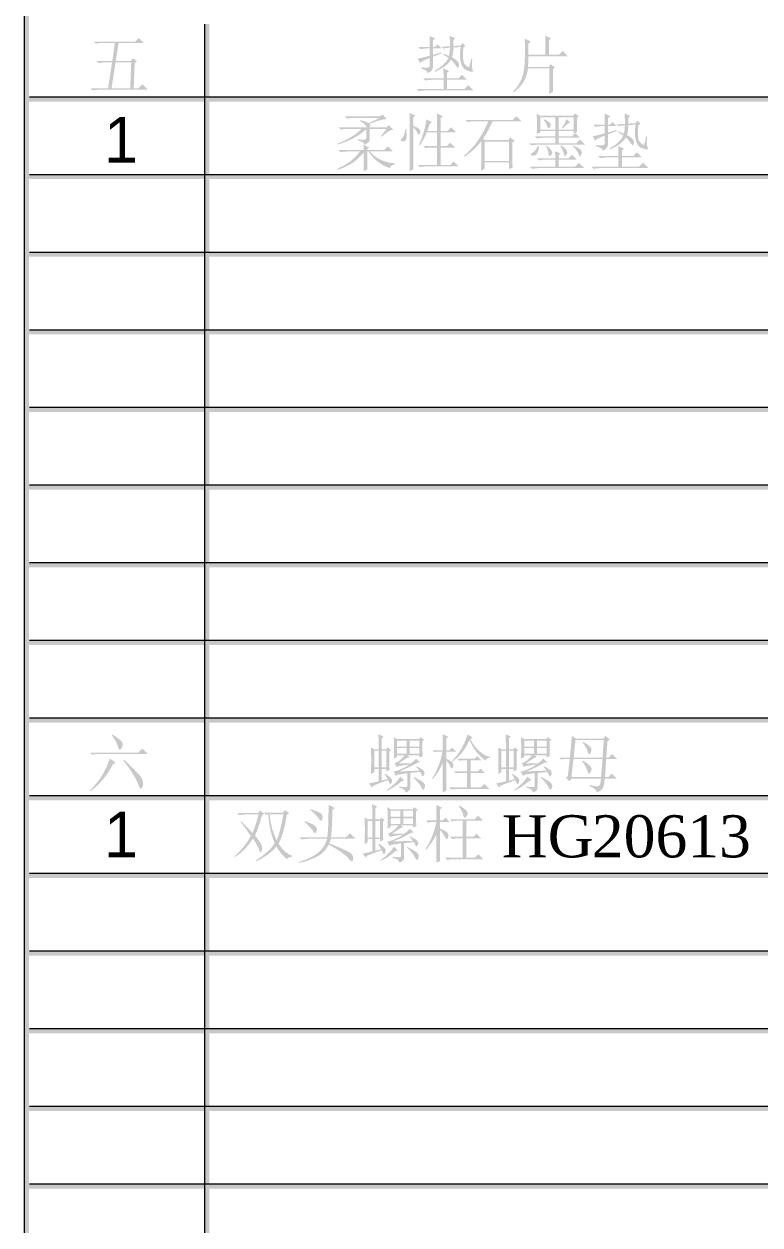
# Model space of a CAD drawing. Header units: millimetres. Extents: x 0 to 169, y 13 to 258.
# Drawn here: x 0 to 49, y 134.3 to 214.1 of the extents above; entities that cross this region are included whole.
import ezdxf

# ---------------------------------------------------------------- set-up
doc = ezdxf.new("R2010")
doc.units = ezdxf.units.MM

msp = doc.modelspace()

# ---------------------------------------------------------------- hatches: boundary and pattern name
h = msp.add_hatch(color=0)
h.dxf.hatch_style = 2
h.paths.add_polyline_path([(0, 12.706615), (0.338667, 12.706615), (0.338667, 258.105892), (0, 258.105892)])
h = msp.add_hatch(color=0)
h.dxf.hatch_style = 2
h.paths.add_polyline_path([(0, 12.706615), (0.338667, 12.706615), (0.338667, 214.491976), (0, 214.491976)])
h = msp.add_hatch(color=0)
h.dxf.hatch_style = 2
h.paths.add_polyline_path([(11.9888, 12.706615), (12.327467, 12.706615), (12.327467, 214.153309), (11.9888, 214.153309)])
h = msp.add_hatch(color=0)
h.paths.add_polyline_path([(26.444222, 211.259429), (26.613721, 211.247026), (26.758415, 211.242892), (26.929292, 211.259429), (26.962278, 211.278032), (26.98648, 211.317306), (27.00138, 211.377251), (27.006462, 211.457866), (27.006462, 211.887814), (26.773918, 211.79273), (26.588916, 211.705913), (26.451457, 211.627365), (26.36154, 211.557085), (26.196175, 211.838205), (26.333635, 211.86301), (26.514502, 211.904351), (26.738778, 211.962228), (27.006462, 212.036642), (27.006462, 212.5162), (26.774951, 212.5162), (26.568246, 212.503797), (26.378076, 212.46659), (26.229248, 212.615418), (27.006462, 212.615418), (27.006462, 213.012293), (27.002328, 213.156987), (26.989925, 213.359559), (27.370264, 213.177658), (27.221436, 213.061903), (27.221436, 212.615418), (27.337191, 212.615418), (27.519092, 212.797319), (27.800212, 212.5162), (27.221436, 212.5162), (27.221436, 212.086252), (27.783675, 212.251616), (27.800212, 212.18547), (27.221436, 211.970497), (27.221436, 211.358648), (27.204899, 211.198451), (27.138753, 211.065125), (27.022998, 210.958672), (26.857634, 210.87909), (26.837997, 210.959706), (26.762549, 211.036187), (26.631291, 211.108534), (26.444222, 211.176747)])
h.paths.add_polyline_path([(28.345915, 212.665028), (28.341781, 213.045366), (28.329378, 213.359559), (28.693181, 213.194194), (28.577425, 213.061903), (28.577425, 212.681564), (29.056983, 212.714637), (29.172738, 212.880002), (29.387712, 212.681564), (29.25542, 212.598882), (29.218213, 212.363237), (29.205811, 212.119325), (29.214079, 211.92571), (29.238884, 211.678352), (29.275057, 211.550109), (29.350505, 211.437885), (29.465226, 211.341164), (29.619222, 211.259429), (29.76805, 211.838205), (29.834196, 211.821668), (29.809391, 211.598426), (29.801123, 211.424793), (29.81766, 211.226356), (29.883806, 211.011382), (29.879671, 210.974175), (29.834196, 210.961773), (29.775371, 210.96694), (29.698459, 210.982443), (29.603978, 211.008281), (29.492443, 211.044455), (29.379788, 211.098198), (29.281603, 211.176747), (29.197887, 211.280099), (29.128641, 211.408257), (29.037001, 211.705913), (29.007373, 212.036642), (29.019776, 212.30536), (29.056983, 212.615418), (28.577425, 212.582345), (28.556755, 212.251616), (28.494743, 211.920887), (28.636423, 211.833123), (28.747613, 211.752077), (28.828831, 211.678266), (28.880594, 211.612207), (28.937782, 211.504031), (28.957764, 211.424793), (28.924691, 211.309038), (28.895752, 211.259429), (28.875082, 211.242892), (28.81307, 211.280099), (28.726253, 211.39172), (28.581559, 211.590158), (28.412061, 211.755523), (28.239461, 211.53228), (28.002783, 211.325575), (27.702027, 211.135405), (27.337191, 210.961773), (27.320655, 211.027918), (27.63278, 211.218088), (27.891162, 211.424793), (28.095801, 211.648036), (28.246696, 211.887814), (28.060661, 212.007704), (27.899431, 212.102788), (27.915967, 212.168934), (28.279769, 212.020106), (28.329378, 212.297092), (28.345915, 212.565809), (28.048259, 212.549273), (27.932503, 212.499663), (27.783675, 212.631955)])
h.paths.add_polyline_path([(27.915967, 210.531825), (27.915967, 210.829481), (27.914933, 210.883224), (27.911833, 210.961773), (27.906665, 211.065125), (27.899431, 211.193283), (28.296306, 211.011382), (28.147477, 210.895627), (28.147477, 210.531825), (28.908155, 210.531825), (29.139665, 210.763335), (29.470394, 210.432606), (28.147477, 210.432606), (28.147477, 209.820757), (29.30503, 209.820757), (29.569613, 210.08534), (29.933415, 209.721538), (26.659196, 209.721538), (26.45249, 209.709136), (26.262321, 209.671929), (26.113493, 209.820757), (27.915967, 209.820757), (27.915967, 210.432606), (27.105681, 210.432606), (26.898975, 210.420204), (26.708806, 210.382997), (26.559977, 210.531825)])
h = msp.add_hatch(color=0)
h.dxf.hatch_style = 2
h.paths.add_polyline_path([(33.571436, 212.003569), (33.563168, 211.627365), (33.538363, 211.292502), (34.927425, 211.292502), (35.043181, 211.474403), (35.3243, 211.259429), (35.192009, 211.143674), (35.192267, 210.87754), (35.193042, 210.63311), (35.194334, 210.410385), (35.196143, 210.209364), (35.198468, 210.030046), (35.20131, 209.872433), (35.204669, 209.736524), (35.208545, 209.622319), (34.943962, 209.506564), (34.947838, 209.64144), (34.951197, 209.798019), (34.954039, 209.976303), (34.956364, 210.176291), (34.958173, 210.397983), (34.959465, 210.641379), (34.96024, 210.906479), (34.960498, 211.193283), (33.538363, 211.193283), (33.497797, 210.947562), (33.433976, 210.714759), (33.346902, 210.494876), (33.236572, 210.287912), (33.102989, 210.093867), (32.946151, 209.912741), (32.766059, 209.744534), (32.562712, 209.589247), (32.529639, 209.638856), (32.735397, 209.865199), (32.906532, 210.097743), (33.043561, 210.336488), (33.147, 210.581434), (33.223481, 210.849204), (33.279292, 211.156765), (33.314432, 211.504633), (33.328901, 211.893326), (33.331916, 212.27978), (33.332346, 212.620242), (33.329676, 212.914194), (33.323389, 213.161122), (33.720264, 212.97922), (33.571436, 212.846929), (33.571436, 212.102788), (34.695915, 212.102788), (34.694881, 212.49863), (34.691781, 212.842795), (34.686613, 213.135283), (34.679378, 213.376095), (35.059717, 213.194194), (34.927425, 213.061903), (34.927425, 212.102788), (35.621957, 212.102788), (35.870003, 212.350835), (36.16766, 212.003569)])
h = msp.add_hatch(color=0)
h.paths.add_polyline_path([(7.366, 211.540549), (7.299854, 209.870366), (7.614047, 209.870366), (7.87863, 210.13495), (8.242432, 209.771148), (4.968214, 209.771148), (4.761508, 209.758745), (4.571339, 209.721538), (4.42251, 209.870366), (5.596599, 209.870366), (5.861182, 211.590158), (5.365089, 211.590158), (5.158383, 211.577756), (4.968214, 211.540549), (4.819385, 211.689377), (5.877719, 211.689377), (6.043083, 212.880002), (5.183187, 212.880002), (4.976482, 212.867599), (4.786313, 212.830392), (4.637484, 212.97922), (7.415609, 212.97922), (7.64712, 213.210731), (7.977849, 212.880002), (6.29113, 212.880002), (6.109229, 211.689377), (7.101417, 211.689377), (7.250245, 211.871278), (7.514828, 211.656304)])
h.paths.add_polyline_path([(7.068344, 209.870366), (7.13449, 211.590158), (6.092693, 211.590158), (5.828109, 209.870366)])
h = msp.add_hatch(color=0)
h.dxf.hatch_style = 2
h.paths.add_polyline_path([(0.338667, 208.988642), (168.994667, 208.988642), (168.994667, 209.327305), (0.338667, 209.327305)])
h = msp.add_hatch(color=0)
h.paths.add_polyline_path([(22.938493, 207.54997), (23.038745, 207.60268), (23.190674, 207.678128), (23.394279, 207.776313), (23.649561, 207.897236), (21.896696, 207.897236), (21.68999, 207.884834), (21.499821, 207.847627), (21.350993, 207.996455), (23.666097, 207.996455), (23.864535, 208.128747), (24.145655, 207.814554), (24.073308, 207.816879), (23.98029, 207.807319), (23.866602, 207.785873), (23.732243, 207.752542), (23.577214, 207.707325), (23.401514, 207.650223), (23.205143, 207.581235), (22.988102, 207.500361), (23.037712, 207.463154), (23.054248, 207.417679), (23.037712, 207.355667), (22.988102, 207.268851), (24.129118, 207.268851), (24.26141, 207.417679), (24.575602, 207.120023), (24.435043, 207.091084), (24.26141, 207.004267), (24.054704, 206.859573), (23.814925, 206.657002), (23.74878, 206.690075), (24.129118, 207.169632), (23.004639, 207.169632), (23.004639, 206.475101), (22.983968, 206.371748), (22.921957, 206.276663), (22.818604, 206.189847), (22.67391, 206.111299), (22.632569, 206.204316), (22.541618, 206.284931), (22.401058, 206.353144), (22.210889, 206.408955), (22.210889, 206.475101), (22.455491, 206.450296), (22.629812, 206.442028), (22.691738, 206.450296), (22.73661, 206.475101), (22.763913, 206.516442), (22.773128, 206.574319), (22.773128, 207.136559), (22.351449, 206.806863), (21.896696, 206.528844), (21.408871, 206.302501), (20.887972, 206.127835), (20.854899, 206.177444), (21.328255, 206.382083), (21.756136, 206.615661), (22.138542, 206.878177), (22.475472, 207.169632), (21.483285, 207.169632), (21.276579, 207.15723), (21.08641, 207.120023), (20.937582, 207.268851), (22.806201, 207.268851), (22.759693, 207.363935), (22.669776, 207.467288), (22.53645, 207.578909), (22.359717, 207.698799), (22.376253, 207.748408), (22.547819, 207.705), (22.698714, 207.657457), (22.828939, 207.605781)])
h.paths.add_polyline_path([(22.839274, 205.664814), (22.839533, 205.421677), (22.840308, 205.204894), (22.8416, 205.014466), (22.843408, 204.850394), (22.845734, 204.712676), (22.848576, 204.601313), (22.851935, 204.516306), (22.855811, 204.457653), (22.591227, 204.341898), (22.598462, 204.612682), (22.60363, 204.912405), (22.60673, 205.241067), (22.607764, 205.598668), (22.431547, 205.392479), (22.241895, 205.20386), (22.038806, 205.032811), (21.822282, 204.879332), (21.592322, 204.743423), (21.348926, 204.625084), (21.092094, 204.524315), (20.821826, 204.441116), (20.80529, 204.490726), (21.280713, 204.719136), (21.698259, 204.990954), (22.057927, 205.30618), (22.359717, 205.664814), (21.466748, 205.664814), (21.260043, 205.652412), (21.069873, 205.615205), (20.921045, 205.764033), (22.607764, 205.764033), (22.591227, 206.111299), (22.971566, 205.929398), (22.839274, 205.830179), (22.839274, 205.764033), (23.963753, 205.764033), (24.2118, 206.01208), (24.559066, 205.664814), (23.021175, 205.664814), (23.173621, 205.500483), (23.341569, 205.354756), (23.525021, 205.227632), (23.723975, 205.119111), (23.938432, 205.029194), (24.168392, 204.957881), (24.413855, 204.905171), (24.674821, 204.871064), (24.674821, 204.804918), (24.54253, 204.764611), (24.443311, 204.709834), (24.377165, 204.640587), (24.344092, 204.556872), (24.115941, 204.64653), (23.902775, 204.750141), (23.704596, 204.867705), (23.521403, 204.999222), (23.353196, 205.144691), (23.199976, 205.304113), (23.061741, 205.477487), (22.938493, 205.664814)])
h = msp.add_hatch(color=0)
h.paths.add_polyline_path([(27.486019, 207.03734), (27.484986, 207.444551), (27.481885, 207.773213), (27.476717, 208.023327), (27.469483, 208.194892), (27.882894, 208.012991), (27.71753, 207.897236), (27.71753, 207.03734), (28.197087, 207.03734), (28.428597, 207.268851), (28.759326, 206.938122), (27.71753, 206.938122), (27.71753, 206.028616), (28.147477, 206.028616), (28.362451, 206.24359), (28.676644, 205.929398), (27.71753, 205.929398), (27.71753, 204.771845), (28.362451, 204.771845), (28.593962, 205.003356), (28.924691, 204.672627), (26.758415, 204.672627), (26.551709, 204.660224), (26.36154, 204.623017), (26.212712, 204.771845), (27.486019, 204.771845), (27.486019, 205.929398), (27.138753, 205.929398), (26.932048, 205.916995), (26.741878, 205.879788), (26.59305, 206.028616), (27.486019, 206.028616), (27.486019, 206.938122), (26.808024, 206.938122), (26.697437, 206.685941), (26.580648, 206.458564), (26.457658, 206.255993), (26.328467, 206.078226), (26.278858, 206.111299), (26.460759, 206.529533), (26.609587, 206.993243), (26.669531, 207.226734), (26.717074, 207.439038), (26.752214, 207.629638), (26.774951, 207.798017), (27.15529, 207.616116), (27.006462, 207.516898), (26.841097, 207.03734)])
h.paths.add_polyline_path([(25.435498, 207.153095), (25.455135, 206.927872), (25.464437, 206.748641), (25.463404, 206.615919), (25.452035, 206.530222), (25.407248, 206.426869), (25.341792, 206.364858), (25.274957, 206.33523), (25.220524, 206.326273), (25.126818, 206.348321), (25.084788, 206.372437), (25.071696, 206.392418), (25.100635, 206.475101), (25.187451, 206.590856), (25.254631, 206.694209), (25.307341, 206.822366), (25.345581, 206.975329), (25.369352, 207.153095)])
h.paths.add_polyline_path([(25.898519, 207.368069), (26.125895, 207.272985), (26.278858, 207.186168), (26.36154, 207.091084), (26.378076, 206.971194), (26.349138, 206.859573), (26.295394, 206.789293), (26.262321, 206.778958), (26.229248, 206.797562), (26.196175, 206.845104), (26.163102, 206.921585), (26.055615, 207.103486), (25.898519, 207.285387), (25.898519, 205.086038), (25.902653, 204.792516), (25.915056, 204.474189), (25.650472, 204.358434), (25.662875, 204.813187), (25.667009, 205.21833), (25.667009, 207.54997), (25.662875, 207.860029), (25.650472, 208.227965), (26.047347, 208.046064), (25.898519, 207.930309)])
h = msp.add_hatch(color=0)
h.paths.add_polyline_path([(30.661019, 206.326273), (30.661019, 205.036429), (32.265056, 205.036429), (32.265056, 206.326273)])
h.paths.add_polyline_path([(30.412972, 204.391507), (30.416848, 204.519664), (30.420207, 204.680895), (30.423049, 204.875198), (30.425375, 205.102575), (30.427183, 205.363024), (30.428475, 205.656546), (30.42925, 205.983141), (30.429509, 206.342809), (30.166992, 206.036885), (29.892074, 205.764033), (29.604753, 205.524254), (29.30503, 205.317549), (29.271957, 205.367158), (29.557211, 205.628641), (29.81766, 205.900459), (30.053304, 206.182612), (30.264144, 206.475101), (30.452246, 206.772757), (30.619678, 207.070413), (30.766439, 207.368069), (30.89253, 207.665726), (29.834196, 207.665726), (29.689502, 207.653323), (29.520003, 207.616116), (29.371175, 207.764944), (32.513102, 207.764944), (32.777686, 208.012991), (33.108415, 207.665726), (31.190186, 207.665726), (30.871859, 207.041474), (30.545264, 206.491637), (30.677556, 206.425491), (32.231983, 206.425491), (32.364274, 206.607392), (32.645394, 206.375882), (32.496566, 206.260127), (32.496824, 205.955494), (32.4976, 205.67825), (32.498891, 205.428395), (32.5007, 205.205928), (32.503026, 205.010849), (32.505868, 204.843159), (32.509227, 204.702857), (32.513102, 204.589944), (32.265056, 204.490726), (32.265056, 204.93721), (30.661019, 204.93721), (30.661019, 204.523799)])
h = msp.add_hatch(color=0)
h.paths.add_polyline_path([(36.796045, 207.401142), (36.800179, 207.202705), (36.812582, 206.971194), (36.581071, 206.871976), (36.581071, 207.020804), (35.572347, 207.020804), (35.572347, 206.673538), (36.465316, 206.673538), (36.68029, 206.888512), (36.994483, 206.574319), (35.572347, 206.574319), (35.572347, 206.210517), (36.746436, 206.210517), (36.994483, 206.458564), (37.341748, 206.111299), (34.150212, 206.111299), (33.943506, 206.098896), (33.753337, 206.061689), (33.604509, 206.210517), (35.357373, 206.210517), (35.357373, 206.574319), (34.53055, 206.574319), (34.323845, 206.561917), (34.133675, 206.52471), (33.984847, 206.673538), (35.357373, 206.673538), (35.357373, 207.020804), (34.365186, 207.020804), (34.365186, 206.921585), (34.117139, 206.838903), (34.124374, 206.965079), (34.129541, 207.112443), (34.132642, 207.281511), (34.133675, 207.4728), (34.129541, 207.848316), (34.117139, 208.161819), (34.365186, 208.046064), (36.547998, 208.046064), (36.663753, 208.194892), (36.928337, 207.996455), (36.796045, 207.897236)])
h.paths.add_polyline_path([(34.365186, 207.946845), (34.365186, 207.120023), (35.357373, 207.120023), (35.357373, 207.946845)])
h.paths.add_polyline_path([(35.572347, 207.946845), (35.572347, 207.120023), (36.581071, 207.120023), (36.581071, 207.946845)])
h.paths.add_polyline_path([(34.613233, 207.814554), (34.782731, 207.720589), (34.910889, 207.637476), (34.997705, 207.565732), (35.043181, 207.505873), (35.060406, 207.401831), (35.01562, 207.301924), (34.952919, 207.22751), (34.910889, 207.202705), (34.865414, 207.235778), (34.828207, 207.334997), (34.733122, 207.54997), (34.58016, 207.764944)])
h.paths.add_polyline_path([(36.101514, 207.814554), (36.366097, 207.59958), (36.283415, 207.573742), (36.16766, 207.496227), (36.018832, 207.367036), (35.836931, 207.186168), (35.787321, 207.219241), (35.973356, 207.525166)])
h.paths.add_polyline_path([(34.282503, 206.01208), (34.254684, 205.844648), (34.221181, 205.706155), (34.18251, 205.596601), (34.139187, 205.515986), (34.03928, 205.416767), (33.918701, 205.383694), (33.775385, 205.405743), (33.720953, 205.429859), (33.703727, 205.44984), (33.740934, 205.511852), (33.852556, 205.598668), (33.949707, 205.676183), (34.042725, 205.776435), (34.131608, 205.899425), (34.216358, 206.045153)])
h.paths.add_polyline_path([(35.737712, 206.061689), (35.857687, 205.982194), (35.953375, 205.909416), (36.025291, 205.843873), (36.073953, 205.786082), (36.131142, 205.686174), (36.151123, 205.598668), (36.135276, 205.507718), (36.09049, 205.433304), (36.040191, 205.383694), (36.002295, 205.367158), (35.972323, 205.377493), (35.948552, 205.408499), (35.930982, 205.460176), (35.919613, 205.532523), (35.836931, 205.772301), (35.688102, 206.028616)])
h.paths.add_polyline_path([(36.564535, 206.061689), (36.709315, 205.990376), (36.829807, 205.925263), (36.926528, 205.866352), (36.999995, 205.813642), (37.09439, 205.714424), (37.126774, 205.615205), (37.114372, 205.529077), (37.077165, 205.438816), (37.035824, 205.371981), (37.011019, 205.350622), (36.96141, 205.383694), (36.9118, 205.482913), (36.857023, 205.597635), (36.775375, 205.726826), (36.666854, 205.870486), (36.531462, 206.028616)])
h.paths.add_polyline_path([(34.117139, 205.21833), (35.357373, 205.21833), (35.340837, 205.681351), (35.721175, 205.515986), (35.572347, 205.416767), (35.572347, 205.21833), (36.250342, 205.21833), (36.465316, 205.433304), (36.779509, 205.119111), (35.572347, 205.119111), (35.572347, 204.65609), (36.68029, 204.65609), (36.928337, 204.904137), (37.275602, 204.556872), (34.216358, 204.556872), (34.009652, 204.544469), (33.819483, 204.507262), (33.670655, 204.65609), (35.357373, 204.65609), (35.357373, 205.119111), (34.662842, 205.119111), (34.456136, 205.106709), (34.265967, 205.069502)])
h.paths.add_polyline_path([(34.795134, 206.045153), (34.920277, 205.930517), (35.014931, 205.835002), (35.079612, 205.759124), (35.114839, 205.703399), (35.147222, 205.628296), (35.158936, 205.582132), (35.138954, 205.500139), (35.081766, 205.42228), (35.019065, 205.367847), (34.977035, 205.350622), (34.935694, 205.383694), (34.910889, 205.482913), (34.894352, 205.596601), (34.86128, 205.722692), (34.81167, 205.861185), (34.745524, 206.01208)])
h = msp.add_hatch(color=0)
h.paths.add_polyline_path([(38.085889, 206.094762), (38.255388, 206.08236), (38.400082, 206.078226), (38.570958, 206.094762), (38.603945, 206.113366), (38.628147, 206.15264), (38.643047, 206.212584), (38.648128, 206.2932), (38.648128, 206.723148), (38.415585, 206.628063), (38.230583, 206.541247), (38.093124, 206.462698), (38.003207, 206.392418), (37.837842, 206.673538), (37.975301, 206.698343), (38.156169, 206.739684), (38.380445, 206.797562), (38.648128, 206.871976), (38.648128, 207.351533), (38.416618, 207.351533), (38.209912, 207.339131), (38.019743, 207.301924), (37.870915, 207.450752), (38.648128, 207.450752), (38.648128, 207.847627), (38.643994, 207.992321), (38.631592, 208.194892), (39.011931, 208.012991), (38.863102, 207.897236), (38.863102, 207.450752), (38.978858, 207.450752), (39.160759, 207.632653), (39.441878, 207.351533), (38.863102, 207.351533), (38.863102, 206.921585), (39.425342, 207.08695), (39.441878, 207.020804), (38.863102, 206.80583), (38.863102, 206.193981), (38.846566, 206.033784), (38.78042, 205.900459), (38.664665, 205.794005), (38.4993, 205.714424), (38.479663, 205.795039), (38.404216, 205.87152), (38.272958, 205.943867), (38.085889, 206.01208)])
h.paths.add_polyline_path([(39.987582, 207.500361), (39.983447, 207.8807), (39.971045, 208.194892), (40.334847, 208.029528), (40.219092, 207.897236), (40.219092, 207.516898), (40.698649, 207.54997), (40.814405, 207.715335), (41.029378, 207.516898), (40.897087, 207.434215), (40.85988, 207.198571), (40.847477, 206.954658), (40.855746, 206.761044), (40.88055, 206.513686), (40.916724, 206.385442), (40.992171, 206.273218), (41.106893, 206.176497), (41.260889, 206.094762), (41.409717, 206.673538), (41.475863, 206.657002), (41.451058, 206.43376), (41.44279, 206.260127), (41.459326, 206.061689), (41.525472, 205.846715), (41.521338, 205.809508), (41.475863, 205.797106), (41.417038, 205.802274), (41.340126, 205.817776), (41.245644, 205.843615), (41.134109, 205.879788), (41.021455, 205.933532), (40.92327, 206.01208), (40.839554, 206.115433), (40.770307, 206.24359), (40.678668, 206.541247), (40.64904, 206.871976), (40.661442, 207.140693), (40.698649, 207.450752), (40.219092, 207.417679), (40.198421, 207.08695), (40.13641, 206.75622), (40.278089, 206.668457), (40.38928, 206.587411), (40.470498, 206.5136), (40.52226, 206.44754), (40.579449, 206.339364), (40.599431, 206.260127), (40.566358, 206.144372), (40.537419, 206.094762), (40.516748, 206.078226), (40.454737, 206.115433), (40.36792, 206.227054), (40.223226, 206.425491), (40.053727, 206.590856), (39.881128, 206.367614), (39.64445, 206.160908), (39.343693, 205.970739), (38.978858, 205.797106), (38.962321, 205.863252), (39.274447, 206.053421), (39.532829, 206.260127), (39.737468, 206.483369), (39.888363, 206.723148), (39.702328, 206.843037), (39.541097, 206.938122), (39.557634, 207.004267), (39.921436, 206.855439), (39.971045, 207.132425), (39.987582, 207.401142), (39.689925, 207.384606), (39.57417, 207.334997), (39.425342, 207.467288)])
h.paths.add_polyline_path([(39.557634, 205.367158), (39.557634, 205.664814), (39.5566, 205.718558), (39.5535, 205.797106), (39.548332, 205.900459), (39.541097, 206.028616), (39.937972, 205.846715), (39.789144, 205.73096), (39.789144, 205.367158), (40.549821, 205.367158), (40.781332, 205.598668), (41.112061, 205.267939), (39.789144, 205.267939), (39.789144, 204.65609), (40.946696, 204.65609), (41.21128, 204.920674), (41.575082, 204.556872), (38.300863, 204.556872), (38.094157, 204.544469), (37.903988, 204.507262), (37.75516, 204.65609), (39.557634, 204.65609), (39.557634, 205.267939), (38.747347, 205.267939), (38.540641, 205.255537), (38.350472, 205.21833), (38.201644, 205.367158)])
h = msp.add_hatch(color=0)
h.dxf.hatch_style = 2
h.paths.add_polyline_path([(0.338667, 203.823976), (168.994667, 203.823976), (168.994667, 204.162639), (0.338667, 204.162639)])
h = msp.add_hatch(color=0)
h.dxf.hatch_style = 2
h.paths.add_polyline_path([(0.338667, 198.659309), (168.994667, 198.659309), (168.994667, 198.997972), (0.338667, 198.997972)])
h = msp.add_hatch(color=0)
h.dxf.hatch_style = 2
h.paths.add_polyline_path([(0.338667, 193.494642), (168.994667, 193.494642), (168.994667, 193.833305), (0.338667, 193.833305)])
h = msp.add_hatch(color=0)
h.dxf.hatch_style = 2
h.paths.add_polyline_path([(0.338667, 188.329976), (168.994667, 188.329976), (168.994667, 188.668639), (0.338667, 188.668639)])
h = msp.add_hatch(color=0)
h.dxf.hatch_style = 2
h.paths.add_polyline_path([(0.338667, 183.165309), (168.994667, 183.165309), (168.994667, 183.503983), (0.338667, 183.503983)])
h = msp.add_hatch(color=0)
h.dxf.hatch_style = 2
h.paths.add_polyline_path([(0.338667, 178.000642), (168.994667, 178.000642), (168.994667, 178.339305), (0.338667, 178.339305)])
h = msp.add_hatch(color=0)
h.dxf.hatch_style = 2
h.paths.add_polyline_path([(0.338667, 172.835976), (168.994667, 172.835976), (168.994667, 173.174649), (0.338667, 173.174649)])
h = msp.add_hatch(color=0)
h.dxf.hatch_style = 2
h.paths.add_polyline_path([(0.338667, 167.671309), (168.994667, 167.671309), (168.994667, 168.009972), (0.338667, 168.009972)])
h = msp.add_hatch(color=0)
h.paths.add_polyline_path([(4.389437, 165.686934), (7.614047, 165.686934), (7.87863, 165.951517), (8.242432, 165.587715), (4.935141, 165.587715), (4.711898, 165.575313), (4.538266, 165.538106)])
h.paths.add_polyline_path([(5.927328, 164.90972), (5.603834, 164.362984), (5.245199, 163.880326), (4.851425, 163.461747), (4.42251, 163.107247), (4.389437, 163.156856), (4.646872, 163.434875), (4.873818, 163.706693), (5.070791, 163.97231), (5.238309, 164.231726), (5.510472, 164.752624), (5.712354, 165.290059), (6.109229, 165.008939)])
h.paths.add_polyline_path([(6.605323, 165.157767), (6.654932, 165.207377), (6.927019, 164.952106), (7.164548, 164.723771), (7.367583, 164.522438), (7.536188, 164.34817), (7.670428, 164.201032), (7.770368, 164.081089), (7.836073, 163.988405), (7.867606, 163.923045), (7.912392, 163.744589), (7.92824, 163.619877), (7.912392, 163.483451), (7.867606, 163.37183), (7.817308, 163.297416), (7.779411, 163.272611), (7.745305, 163.287081), (7.709132, 163.330489), (7.670891, 163.402836), (7.630583, 163.504122), (7.56349, 163.67474), (7.47831, 163.85621), (7.37556, 164.04905), (7.255757, 164.253774), (6.96568, 164.691301)])
h.paths.add_polyline_path([(5.894255, 166.877559), (6.137134, 166.717448), (6.320069, 166.584726), (6.443059, 166.479909), (6.506104, 166.403514), (6.555714, 166.295338), (6.57225, 166.216101), (6.552268, 166.100345), (6.49508, 165.98459), (6.428245, 165.897774), (6.373812, 165.868835), (6.34074, 165.883304), (6.307667, 165.926713), (6.274594, 165.99906), (6.241521, 166.100345), (6.179509, 166.269844), (6.092693, 166.447611), (5.981072, 166.633646), (5.844646, 166.82795)])
h = msp.add_hatch(color=0)
h.paths.add_polyline_path([(26.36154, 164.39709), (26.068018, 164.364017), (25.716618, 164.330944), (25.716618, 163.421439), (25.703182, 163.285013), (25.646338, 163.173392), (25.546086, 163.086576), (25.402425, 163.024564), (25.368319, 163.132051), (25.282536, 163.223002), (25.145077, 163.297416), (24.955941, 163.355293), (24.955941, 163.421439), (25.100721, 163.40697), (25.221213, 163.396635), (25.317934, 163.390433), (25.391401, 163.388366), (25.446092, 163.395601), (25.485797, 163.417305), (25.509998, 163.453479), (25.518181, 163.504122), (25.518181, 164.314408), (24.873259, 164.215189), (24.740967, 164.132507), (24.592139, 164.430163), (24.669654, 164.438431), (24.769906, 164.463236), (24.892896, 164.504577), (25.038623, 164.562455), (25.348682, 164.711283), (25.650472, 164.893184), (25.456169, 164.868638), (25.28667, 164.844608), (25.141976, 164.821095), (25.022087, 164.798099), (24.927002, 164.77562), (24.856722, 164.753658), (24.811247, 164.732212), (24.790576, 164.711283), (24.658285, 164.975866), (24.811936, 165.033744), (24.97799, 165.141231), (25.155067, 165.298327), (25.33628, 165.505033), (24.823649, 165.505033), (24.823649, 165.389278), (24.608675, 165.290059), (24.625212, 166.001127), (24.608675, 166.712194), (24.823649, 166.579903), (26.278858, 166.579903), (26.394613, 166.712194), (26.626123, 166.530293), (26.510368, 166.431075), (26.511402, 166.109647), (26.514502, 165.839896), (26.51967, 165.621822), (26.526905, 165.455424), (26.311931, 165.356205), (26.311931, 165.505033), (25.501644, 165.505033), (25.667009, 165.372741), (25.501644, 165.339668), (25.187451, 165.128829), (24.906332, 164.95933), (25.038623, 164.95933), (25.220524, 164.95933), (25.452035, 164.95933), (25.733155, 164.95933), (25.948128, 165.132963), (26.096957, 165.290059), (26.36154, 165.025476), (26.196175, 165.008939), (25.576058, 164.690612), (24.972477, 164.430163), (25.054901, 164.434556), (25.161613, 164.439465), (25.292613, 164.444891), (25.447901, 164.450834), (25.627476, 164.457293), (25.83134, 164.46427), (26.059491, 164.471763), (26.311931, 164.479773), (26.096957, 164.744356), (26.13003, 164.777429), (26.314084, 164.677177), (26.453179, 164.591394), (26.547833, 164.52008), (26.598562, 164.463236), (26.643349, 164.380554), (26.659196, 164.330944), (26.646794, 164.260664), (26.609587, 164.182116), (26.564112, 164.120105), (26.526905, 164.099434), (26.497966, 164.11597), (26.477295, 164.16558)])
h.paths.add_polyline_path([(24.823649, 166.480684), (24.823649, 166.083809), (25.468571, 166.083809), (25.468571, 166.480684)])
h.paths.add_polyline_path([(25.667009, 166.480684), (25.667009, 166.083809), (26.311931, 166.083809), (26.311931, 166.480684)])
h.paths.add_polyline_path([(24.823649, 165.98459), (24.823649, 165.604252), (25.468571, 165.604252), (25.468571, 165.98459)])
h.paths.add_polyline_path([(25.667009, 165.98459), (25.667009, 165.604252), (26.311931, 165.604252), (26.311931, 165.98459)])
h.paths.add_polyline_path([(25.137842, 163.785241), (24.889795, 163.583703), (24.641748, 163.409037), (24.393701, 163.261242), (24.145655, 163.140319), (24.129118, 163.189929), (24.403003, 163.388366), (24.645882, 163.60334), (24.857756, 163.834851), (25.038623, 164.082898), (25.303207, 163.834851)])
h.paths.add_polyline_path([(25.948128, 164.066361), (26.185926, 163.943371), (26.370497, 163.838985), (26.502358, 163.753202), (26.582026, 163.686023), (26.664019, 163.574401), (26.692269, 163.471049), (26.680556, 163.396635), (26.648172, 163.305684), (26.610276, 163.23127), (26.576514, 163.206465), (26.543441, 163.216801), (26.510368, 163.247806), (26.477295, 163.299483), (26.444222, 163.37183), (26.36154, 163.517557), (26.245785, 163.67362), (26.096957, 163.840018), (25.915056, 164.016752)])
h.paths.add_polyline_path([(23.798389, 163.818314), (24.195264, 163.917533), (23.996826, 164.248262), (24.029899, 164.281335), (24.185015, 164.181169), (24.30344, 164.095989), (24.385692, 164.026312), (24.432286, 163.972655), (24.477073, 163.889283), (24.49292, 163.818314), (24.480518, 163.735632), (24.443311, 163.65295), (24.40197, 163.590938), (24.377165, 163.570267), (24.348226, 163.586804), (24.327556, 163.636413), (24.228337, 163.851387), (23.719841, 163.669486), (23.252686, 163.487585), (23.153467, 163.355293), (22.95503, 163.636413), (23.069751, 163.657084), (23.215479, 163.686023), (23.392212, 163.72323), (23.599951, 163.768705), (23.599951, 164.595528), (23.302295, 164.595528), (23.302295, 164.380554), (23.087321, 164.248262), (23.094556, 164.449886), (23.099724, 164.674765), (23.102824, 164.923415), (23.103858, 165.196352), (23.102824, 165.462917), (23.099724, 165.691757), (23.094556, 165.882357), (23.087321, 166.0342), (23.302295, 165.901908), (23.599951, 165.901908), (23.598918, 166.231604), (23.595817, 166.509623), (23.59065, 166.735966), (23.583415, 166.910632), (23.930681, 166.745267), (23.798389, 166.629512), (23.798389, 165.901908), (24.096045, 165.901908), (24.195264, 166.0342), (24.426774, 165.835762), (24.311019, 165.75308), (24.311277, 165.527771), (24.312053, 165.323132), (24.313345, 165.139164), (24.315153, 164.975866), (24.317479, 164.833239), (24.320321, 164.711283), (24.32368, 164.609997), (24.327556, 164.529382), (24.112582, 164.430163), (24.112582, 164.595528), (23.798389, 164.595528)])
h.paths.add_polyline_path([(23.302295, 165.802689), (23.302295, 164.694747), (23.599951, 164.694747), (23.599951, 165.802689)])
h.paths.add_polyline_path([(23.798389, 165.802689), (23.798389, 164.694747), (24.112582, 164.694747), (24.112582, 165.802689)])
h = msp.add_hatch(color=0)
h.paths.add_polyline_path([(29.520003, 166.894095), (29.850733, 166.695658), (29.701905, 166.579903), (29.834455, 166.347876), (29.97579, 166.13962), (30.12591, 165.955135), (30.284815, 165.794421), (30.452505, 165.657478), (30.62898, 165.544307), (30.81424, 165.454907), (31.008285, 165.389278), (31.008285, 165.339668), (30.909066, 165.322098), (30.826384, 165.285925), (30.760238, 165.231148), (30.710628, 165.157767), (30.384033, 165.41615), (30.09878, 165.728275), (29.854867, 166.094144), (29.652295, 166.513757), (29.412516, 166.057971), (29.139665, 165.666263), (28.83374, 165.338635), (28.494743, 165.075085), (28.46167, 165.108158), (28.800668, 165.480228), (29.090056, 165.901908), (29.329834, 166.373197)])
h.paths.add_polyline_path([(28.842009, 165.273523), (29.966488, 165.273523), (30.148389, 165.455424), (30.429509, 165.174304), (29.718441, 165.174304), (29.718441, 164.430163), (30.197998, 164.430163), (30.379899, 164.612064), (30.661019, 164.330944), (29.718441, 164.330944), (29.718441, 163.37183), (30.396436, 163.37183), (30.627946, 163.60334), (30.958675, 163.272611), (28.842009, 163.272611), (28.635303, 163.260209), (28.445134, 163.223002), (28.296306, 163.37183), (29.486931, 163.37183), (29.486931, 164.330944), (28.891618, 164.330944), (28.74279, 164.297872), (28.610498, 164.430163), (29.486931, 164.430163), (29.486931, 165.174304), (29.123128, 165.174304), (28.9743, 165.141231)])
h.paths.add_polyline_path([(28.097868, 165.174304), (28.098126, 164.777429), (28.098902, 164.421895), (28.100193, 164.107702), (28.102002, 163.834851), (28.104328, 163.60334), (28.10717, 163.413171), (28.110529, 163.264343), (28.114405, 163.156856), (27.849821, 163.024564), (27.857056, 163.432808), (27.862224, 163.896862), (27.865324, 164.416727), (27.866358, 164.992403), (27.724764, 164.69578), (27.564567, 164.417761), (27.385767, 164.158345), (27.188363, 163.917533), (27.15529, 163.950606), (27.384733, 164.347481), (27.57697, 164.777429), (27.731999, 165.24045), (27.849821, 165.736543), (27.452946, 165.736543), (27.304118, 165.70347), (27.171826, 165.835762), (27.866358, 165.835762), (27.865324, 166.144787), (27.862224, 166.426941), (27.857056, 166.682222), (27.849821, 166.910632), (28.246696, 166.728731), (28.097868, 166.612976), (28.097868, 165.835762), (28.312842, 165.835762), (28.494743, 166.017663), (28.775863, 165.736543), (28.097868, 165.736543), (28.097868, 165.273523), (28.233346, 165.209444), (28.34247, 165.149499), (28.425755, 165.093689), (28.483719, 165.042012), (28.55331, 164.946928), (28.577425, 164.860111), (28.565712, 164.777429), (28.533328, 164.694747), (28.499566, 164.632735), (28.478207, 164.612064), (28.452368, 164.6224), (28.424463, 164.653405), (28.394491, 164.705082), (28.362451, 164.777429), (28.238428, 164.992403)])
h = msp.add_hatch(color=0)
h.paths.add_polyline_path([(34.828207, 164.39709), (34.534684, 164.364017), (34.183285, 164.330944), (34.183285, 163.421439), (34.169849, 163.285013), (34.113005, 163.173392), (34.012752, 163.086576), (33.869092, 163.024564), (33.834986, 163.132051), (33.749203, 163.223002), (33.611743, 163.297416), (33.422608, 163.355293), (33.422608, 163.421439), (33.567388, 163.40697), (33.68788, 163.396635), (33.784601, 163.390433), (33.858068, 163.388366), (33.912759, 163.395601), (33.952463, 163.417305), (33.976665, 163.453479), (33.984847, 163.504122), (33.984847, 164.314408), (33.339925, 164.215189), (33.207634, 164.132507), (33.058806, 164.430163), (33.13632, 164.438431), (33.236572, 164.463236), (33.359562, 164.504577), (33.50529, 164.562455), (33.815349, 164.711283), (34.117139, 164.893184), (33.922836, 164.868638), (33.753337, 164.844608), (33.608643, 164.821095), (33.488753, 164.798099), (33.393669, 164.77562), (33.323389, 164.753658), (33.277914, 164.732212), (33.257243, 164.711283), (33.124951, 164.975866), (33.278603, 165.033744), (33.444656, 165.141231), (33.621734, 165.298327), (33.802946, 165.505033), (33.290316, 165.505033), (33.290316, 165.389278), (33.075342, 165.290059), (33.091878, 166.001127), (33.075342, 166.712194), (33.290316, 166.579903), (34.745524, 166.579903), (34.86128, 166.712194), (35.09279, 166.530293), (34.977035, 166.431075), (34.978068, 166.109647), (34.981169, 165.839896), (34.986336, 165.621822), (34.993571, 165.455424), (34.778597, 165.356205), (34.778597, 165.505033), (33.968311, 165.505033), (34.133675, 165.372741), (33.968311, 165.339668), (33.654118, 165.128829), (33.372998, 164.95933), (33.50529, 164.95933), (33.687191, 164.95933), (33.918701, 164.95933), (34.199821, 164.95933), (34.414795, 165.132963), (34.563623, 165.290059), (34.828207, 165.025476), (34.662842, 165.008939), (34.042725, 164.690612), (33.439144, 164.430163), (33.521568, 164.434556), (33.62828, 164.439465), (33.75928, 164.444891), (33.914567, 164.450834), (34.094143, 164.457293), (34.298006, 164.46427), (34.526158, 164.471763), (34.778597, 164.479773), (34.563623, 164.744356), (34.596696, 164.777429), (34.78075, 164.677177), (34.919846, 164.591394), (35.0145, 164.52008), (35.065229, 164.463236), (35.110015, 164.380554), (35.125863, 164.330944), (35.113461, 164.260664), (35.076253, 164.182116), (35.030778, 164.120105), (34.993571, 164.099434), (34.964632, 164.11597), (34.943962, 164.16558)])
h.paths.add_polyline_path([(33.290316, 166.480684), (33.290316, 166.083809), (33.935238, 166.083809), (33.935238, 166.480684)])
h.paths.add_polyline_path([(34.133675, 166.480684), (34.133675, 166.083809), (34.778597, 166.083809), (34.778597, 166.480684)])
h.paths.add_polyline_path([(33.290316, 165.98459), (33.290316, 165.604252), (33.935238, 165.604252), (33.935238, 165.98459)])
h.paths.add_polyline_path([(34.133675, 165.98459), (34.133675, 165.604252), (34.778597, 165.604252), (34.778597, 165.98459)])
h.paths.add_polyline_path([(33.604509, 163.785241), (33.356462, 163.583703), (33.108415, 163.409037), (32.860368, 163.261242), (32.612321, 163.140319), (32.595785, 163.189929), (32.86967, 163.388366), (33.112549, 163.60334), (33.324422, 163.834851), (33.50529, 164.082898), (33.769873, 163.834851)])
h.paths.add_polyline_path([(34.414795, 164.066361), (34.652593, 163.943371), (34.837164, 163.838985), (34.969025, 163.753202), (35.048693, 163.686023), (35.130686, 163.574401), (35.158936, 163.471049), (35.147222, 163.396635), (35.114839, 163.305684), (35.076942, 163.23127), (35.043181, 163.206465), (35.010108, 163.216801), (34.977035, 163.247806), (34.943962, 163.299483), (34.910889, 163.37183), (34.828207, 163.517557), (34.712451, 163.67362), (34.563623, 163.840018), (34.381722, 164.016752)])
h.paths.add_polyline_path([(32.265056, 163.818314), (32.661931, 163.917533), (32.463493, 164.248262), (32.496566, 164.281335), (32.651681, 164.181169), (32.770107, 164.095989), (32.852358, 164.026312), (32.898953, 163.972655), (32.943739, 163.889283), (32.959587, 163.818314), (32.947184, 163.735632), (32.909977, 163.65295), (32.868636, 163.590938), (32.843832, 163.570267), (32.814893, 163.586804), (32.794222, 163.636413), (32.695003, 163.851387), (32.186507, 163.669486), (31.719352, 163.487585), (31.620134, 163.355293), (31.421696, 163.636413), (31.536418, 163.657084), (31.682145, 163.686023), (31.858879, 163.72323), (32.066618, 163.768705), (32.066618, 164.595528), (31.768962, 164.595528), (31.768962, 164.380554), (31.553988, 164.248262), (31.561223, 164.449886), (31.56639, 164.674765), (31.569491, 164.923415), (31.570524, 165.196352), (31.569491, 165.462917), (31.56639, 165.691757), (31.561223, 165.882357), (31.553988, 166.0342), (31.768962, 165.901908), (32.066618, 165.901908), (32.065585, 166.231604), (32.062484, 166.509623), (32.057316, 166.735966), (32.050082, 166.910632), (32.397347, 166.745267), (32.265056, 166.629512), (32.265056, 165.901908), (32.562712, 165.901908), (32.661931, 166.0342), (32.893441, 165.835762), (32.777686, 165.75308), (32.777944, 165.527771), (32.778719, 165.323132), (32.780011, 165.139164), (32.78182, 164.975866), (32.784145, 164.833239), (32.786988, 164.711283), (32.790346, 164.609997), (32.794222, 164.529382), (32.579248, 164.430163), (32.579248, 164.595528), (32.265056, 164.595528)])
h.paths.add_polyline_path([(31.768962, 165.802689), (31.768962, 164.694747), (32.066618, 164.694747), (32.066618, 165.802689)])
h.paths.add_polyline_path([(32.265056, 165.802689), (32.265056, 164.694747), (32.579248, 164.694747), (32.579248, 165.802689)])
h = msp.add_hatch(color=0)
h.paths.add_polyline_path([(38.83003, 166.447611), (38.747347, 165.356205), (38.912712, 165.356205), (39.144222, 165.587715), (39.474951, 165.256986), (38.747347, 165.256986), (38.664665, 164.049825), (38.879639, 164.049825), (39.111149, 164.281335), (39.441878, 163.950606), (38.648128, 163.950606), (38.615056, 163.686023), (38.581983, 163.487585), (38.528239, 163.334623), (38.433155, 163.206465), (38.288461, 163.107247), (38.085889, 163.041101), (38.075554, 163.147554), (37.994938, 163.251941), (37.844043, 163.35426), (37.622868, 163.454512), (37.639405, 163.537194), (37.833794, 163.487585), (37.987359, 163.454512), (38.100617, 163.437976), (38.174083, 163.437976), (38.265034, 163.475872), (38.322911, 163.559243), (38.343496, 163.624269), (38.363564, 163.711516), (38.382598, 163.820467), (38.400082, 163.950606), (36.432243, 163.950606), (36.316488, 163.785241), (36.051905, 164.000215), (36.184196, 164.11597), (36.316488, 165.256986), (35.969222, 165.256986), (35.737712, 165.223913), (35.60542, 165.356205), (36.333024, 165.356205), (36.465316, 166.811413), (36.729899, 166.612976), (38.54891, 166.612976), (38.697738, 166.794877), (38.978858, 166.563366)])
h.paths.add_polyline_path([(38.4993, 165.356205), (38.581983, 166.513757), (36.696826, 166.513757), (36.581071, 165.356205)])
h.paths.add_polyline_path([(38.400082, 164.049825), (38.4993, 165.256986), (36.564535, 165.256986), (36.432243, 164.049825)])
h.paths.add_polyline_path([(37.209457, 166.398002), (37.388257, 166.289567), (37.527783, 166.196119), (37.628036, 166.118174), (37.689014, 166.056248), (37.751026, 165.95634), (37.771696, 165.868835), (37.755849, 165.769616), (37.711062, 165.670398), (37.660764, 165.595984), (37.622868, 165.571179), (37.590829, 165.582548), (37.560856, 165.616654), (37.532951, 165.673498), (37.507113, 165.75308), (37.455436, 165.895707), (37.383089, 166.042468), (37.290072, 166.193363), (37.176384, 166.348392)])
h.paths.add_polyline_path([(37.19292, 165.157767), (37.371807, 165.041065), (37.511936, 164.939348), (37.613825, 164.853135), (37.67799, 164.782941), (37.747581, 164.670631), (37.771696, 164.578991), (37.75516, 164.479773), (37.70555, 164.380554), (37.647673, 164.30614), (37.606332, 164.281335), (37.574292, 164.293737), (37.54432, 164.330944), (37.516415, 164.392956), (37.490576, 164.479773), (37.354151, 164.785697), (37.143311, 165.108158)])
h = msp.add_hatch(color=0)
h.dxf.hatch_style = 2
h.paths.add_polyline_path([(0.338667, 162.499587), (168.994667, 162.499587), (168.994667, 162.846713), (0.338667, 162.846713)])
h = msp.add_hatch(color=0)
h.paths.add_polyline_path([(19.076987, 161.916181), (19.337437, 161.82945), (19.540008, 161.751505), (19.684702, 161.682861), (19.771519, 161.624036), (19.858335, 161.51586), (19.887274, 161.40355), (19.875561, 161.338094), (19.843177, 161.243698), (19.801147, 161.164461), (19.754982, 161.138967), (19.697105, 161.176174), (19.622691, 161.287795), (19.536908, 161.410785), (19.411851, 161.548244), (19.24752, 161.700173), (19.043915, 161.866571)])
h.paths.add_polyline_path([(18.696649, 161.122431), (18.976735, 161.013996), (19.188609, 160.920548), (19.332269, 160.842603), (19.407717, 160.780677), (19.469728, 160.676635), (19.490399, 160.576727), (19.478686, 160.4906), (19.446302, 160.400339), (19.408406, 160.333504), (19.374644, 160.312144), (19.340537, 160.322479), (19.304364, 160.353485), (19.266123, 160.405162), (19.225816, 160.477509), (19.134865, 160.607733), (19.010842, 160.75036), (18.853745, 160.90539), (18.663576, 161.072821)])
h.paths.add_polyline_path([(20.69756, 161.998863), (20.532196, 161.883108), (20.523928, 161.620677), (20.515659, 161.379435), (20.507391, 161.159896), (20.499123, 160.962578), (20.488788, 160.766122), (20.474318, 160.548478), (20.455715, 160.30913), (20.432977, 160.047561), (21.408628, 160.047561), (21.689748, 160.328681), (22.070086, 159.948342), (20.416441, 159.948342), (20.375099, 159.807782), (20.317222, 159.650686), (20.709963, 159.486441), (21.044826, 159.341316), (21.321812, 159.215829), (21.54092, 159.110495), (21.706371, 159.012396), (21.822729, 158.908612), (21.890511, 158.799661), (21.910234, 158.686059), (21.90188, 158.580725), (21.88474, 158.504847), (21.858299, 158.458941), (21.82204, 158.443524), (21.783799, 158.454893), (21.735223, 158.489), (21.676312, 158.545844), (21.607066, 158.625425), (21.521283, 158.719735), (21.412762, 158.820762), (21.281504, 158.928508), (21.127508, 159.042971), (20.950775, 159.164152), (20.751304, 159.292051), (20.529095, 159.426668), (20.284149, 159.568003), (20.12912, 159.312722), (19.945152, 159.09258), (19.732245, 158.907579), (19.490399, 158.757717), (19.225816, 158.63266), (18.944696, 158.522072), (18.64704, 158.425954), (18.332847, 158.344306), (18.31631, 158.410451), (18.657375, 158.526207), (18.969501, 158.658498), (19.252687, 158.807326), (19.506935, 158.972691), (19.728111, 159.163894), (19.912079, 159.390237), (20.05884, 159.651719), (20.168394, 159.948342), (18.87855, 159.948342), (18.671844, 159.93594), (18.481675, 159.898733), (18.332847, 160.047561), (20.18493, 160.047561), (20.235229, 160.614623), (20.256588, 161.227161), (20.260636, 161.527832), (20.264167, 161.792846), (20.266665, 162.021687), (20.267613, 162.213837)])
h = msp.add_hatch(color=0)
h.paths.add_polyline_path([(25.939618, 159.733368), (25.646096, 159.700295), (25.294696, 159.667222), (25.294696, 158.757717), (25.28126, 158.621291), (25.224416, 158.50967), (25.124164, 158.422854), (24.980503, 158.360842), (24.946397, 158.468329), (24.860614, 158.55928), (24.723154, 158.633694), (24.534019, 158.691571), (24.534019, 158.757717), (24.678799, 158.743248), (24.799291, 158.732912), (24.896012, 158.726711), (24.969479, 158.724644), (25.02417, 158.731879), (25.063874, 158.753583), (25.088076, 158.789756), (25.096258, 158.840399), (25.096258, 159.650686), (24.451336, 159.551467), (24.319045, 159.468785), (24.170217, 159.766441), (24.247731, 159.774709), (24.347984, 159.799514), (24.470974, 159.840855), (24.616701, 159.898733), (24.92676, 160.047561), (25.22855, 160.229462), (25.034247, 160.204916), (24.864748, 160.180886), (24.720054, 160.157373), (24.600165, 160.134377), (24.50508, 160.111898), (24.4348, 160.089935), (24.389325, 160.06849), (24.368654, 160.047561), (24.236363, 160.312144), (24.390014, 160.370022), (24.556067, 160.477509), (24.733145, 160.634605), (24.914357, 160.841311), (24.401727, 160.841311), (24.401727, 160.725556), (24.186753, 160.626337), (24.20329, 161.337405), (24.186753, 162.048472), (24.401727, 161.916181), (25.856935, 161.916181), (25.972691, 162.048472), (26.204201, 161.866571), (26.088446, 161.767352), (26.089479, 161.445925), (26.09258, 161.176174), (26.097748, 160.9581), (26.104982, 160.791701), (25.890008, 160.692483), (25.890008, 160.841311), (25.079722, 160.841311), (25.245086, 160.709019), (25.079722, 160.675946), (24.765529, 160.465106), (24.484409, 160.295608), (24.616701, 160.295608), (24.798602, 160.295608), (25.030113, 160.295608), (25.311232, 160.295608), (25.526206, 160.46924), (25.675034, 160.626337), (25.939618, 160.361753), (25.774253, 160.345217), (25.154136, 160.02689), (24.550555, 159.766441), (24.632979, 159.770833), (24.739691, 159.775743), (24.870691, 159.781169), (25.025978, 159.787112), (25.205554, 159.793571), (25.409418, 159.800547), (25.637569, 159.808041), (25.890008, 159.81605), (25.675034, 160.080634), (25.708107, 160.113707), (25.892162, 160.013454), (26.031257, 159.927671), (26.125911, 159.856358), (26.17664, 159.799514), (26.221427, 159.716832), (26.237274, 159.667222), (26.224872, 159.596942), (26.187665, 159.518394), (26.142189, 159.456382), (26.104982, 159.435712), (26.076043, 159.452248), (26.055373, 159.501858)])
h.paths.add_polyline_path([(24.401727, 161.816962), (24.401727, 161.420087), (25.046649, 161.420087), (25.046649, 161.816962)])
h.paths.add_polyline_path([(25.245086, 161.816962), (25.245086, 161.420087), (25.890008, 161.420087), (25.890008, 161.816962)])
h.paths.add_polyline_path([(24.401727, 161.320868), (24.401727, 160.94053), (25.046649, 160.94053), (25.046649, 161.320868)])
h.paths.add_polyline_path([(25.245086, 161.320868), (25.245086, 160.94053), (25.890008, 160.94053), (25.890008, 161.320868)])
h.paths.add_polyline_path([(24.71592, 159.121519), (24.467873, 158.919981), (24.219826, 158.745315), (23.971779, 158.59752), (23.723732, 158.476597), (23.707196, 158.526207), (23.981081, 158.724644), (24.22396, 158.939618), (24.435834, 159.171128), (24.616701, 159.419175), (24.881284, 159.171128)])
h.paths.add_polyline_path([(25.526206, 159.402639), (25.764004, 159.279649), (25.948575, 159.175263), (26.080436, 159.08948), (26.160104, 159.0223), (26.242097, 158.910679), (26.270347, 158.807326), (26.258634, 158.732912), (26.22625, 158.641962), (26.188354, 158.567548), (26.154592, 158.542743), (26.121519, 158.553078), (26.088446, 158.584084), (26.055373, 158.635761), (26.0223, 158.708108), (25.939618, 158.853835), (25.823863, 159.009898), (25.675034, 159.176296), (25.493133, 159.35303)])
h.paths.add_polyline_path([(23.376467, 159.154592), (23.773342, 159.253811), (23.574904, 159.58454), (23.607977, 159.617613), (23.763093, 159.517447), (23.881518, 159.432267), (23.963769, 159.36259), (24.010364, 159.308932), (24.05515, 159.225561), (24.070998, 159.154592), (24.058596, 159.07191), (24.021389, 158.989227), (23.980047, 158.927216), (23.955243, 158.906545), (23.926304, 158.923082), (23.905633, 158.972691), (23.806415, 159.187665), (23.297918, 159.005764), (22.830764, 158.823863), (22.731545, 158.691571), (22.533107, 158.972691), (22.647829, 158.993362), (22.793557, 159.0223), (22.97029, 159.059507), (23.178029, 159.104983), (23.178029, 159.931806), (22.880373, 159.931806), (22.880373, 159.716832), (22.665399, 159.58454), (22.672634, 159.786164), (22.677801, 160.011043), (22.680902, 160.259693), (22.681935, 160.53263), (22.680902, 160.799194), (22.677801, 161.028035), (22.672634, 161.218635), (22.665399, 161.370477), (22.880373, 161.238186), (23.178029, 161.238186), (23.176996, 161.567881), (23.173895, 161.845901), (23.168727, 162.072243), (23.161493, 162.24691), (23.508758, 162.081545), (23.376467, 161.96579), (23.376467, 161.238186), (23.674123, 161.238186), (23.773342, 161.370477), (24.004852, 161.17204), (23.889097, 161.089358), (23.889355, 160.864048), (23.89013, 160.65941), (23.891422, 160.475442), (23.893231, 160.312144), (23.895556, 160.169517), (23.898399, 160.047561), (23.901758, 159.946275), (23.905633, 159.86566), (23.690659, 159.766441), (23.690659, 159.931806), (23.376467, 159.931806)])
h.paths.add_polyline_path([(22.880373, 161.138967), (22.880373, 160.031024), (23.178029, 160.031024), (23.178029, 161.138967)])
h.paths.add_polyline_path([(23.376467, 161.138967), (23.376467, 160.031024), (23.690659, 160.031024), (23.690659, 161.138967)])
h = msp.add_hatch(color=0)
h.paths.add_polyline_path([(28.96579, 162.164227), (29.137441, 162.062942), (29.272403, 161.974058), (29.371191, 161.897577), (29.434323, 161.833498), (29.503913, 161.726011), (29.528029, 161.635061), (29.507359, 161.544799), (29.445347, 161.442135), (29.375067, 161.362898), (29.329592, 161.337405), (29.304787, 161.348773), (29.279982, 161.38288), (29.255178, 161.439724), (29.230373, 161.519306), (29.186965, 161.661933), (29.122886, 161.808694), (29.038137, 161.959589), (28.932717, 162.114618)])
h.paths.add_polyline_path([(28.320868, 161.254722), (29.99105, 161.254722), (30.22256, 161.486233), (30.55329, 161.155503), (29.42881, 161.155503), (29.42881, 160.080634), (29.891831, 160.080634), (30.106805, 160.295608), (30.420998, 159.981415), (29.42881, 159.981415), (29.42881, 158.691571), (30.007586, 158.691571), (30.239097, 158.923082), (30.569826, 158.592352), (28.552378, 158.592352), (28.345672, 158.57995), (28.155503, 158.542743), (28.006675, 158.691571), (29.1973, 158.691571), (29.1973, 159.981415), (28.899644, 159.981415), (28.692938, 159.969013), (28.502769, 159.931806), (28.353941, 160.080634), (29.1973, 160.080634), (29.1973, 161.155503), (28.866571, 161.155503), (28.659865, 161.143101), (28.469696, 161.105894)])
h.paths.add_polyline_path([(27.675946, 160.543655), (27.676204, 160.127659), (27.676979, 159.756106), (27.678271, 159.428994), (27.68008, 159.146324), (27.682405, 158.908095), (27.685248, 158.714309), (27.688607, 158.564964), (27.692482, 158.460061), (27.427899, 158.360842), (27.435134, 158.745315), (27.440301, 159.187665), (27.443402, 159.687893), (27.444435, 160.245998), (27.315244, 160.002086), (27.159182, 159.749905), (26.976247, 159.489455), (26.766441, 159.220738), (26.716831, 159.253811), (26.966945, 159.68996), (27.171584, 160.138511), (27.330747, 160.599465), (27.444435, 161.072821), (27.295607, 161.072821), (27.088902, 161.060419), (26.898732, 161.023212), (26.749904, 161.17204), (27.444435, 161.17204), (27.440301, 161.705341), (27.427899, 162.213837), (27.824774, 162.015399), (27.675946, 161.899644), (27.675946, 161.17204), (27.874383, 161.17204), (28.056284, 161.353941), (28.337404, 161.072821), (27.675946, 161.072821), (27.675946, 160.626337), (27.835109, 160.562258), (27.965334, 160.502313), (28.06662, 160.446503), (28.138967, 160.394826), (28.225783, 160.291474), (28.254722, 160.179852), (28.243009, 160.114396), (28.210625, 160.02), (28.172729, 159.940763), (28.138967, 159.915269), (28.085223, 159.952476), (28.023211, 160.064097), (27.878517, 160.299742)])
h = msp.add_hatch(color=0)
h.paths.add_polyline_path([(14.182196, 161.668134), (15.587795, 161.668134), (15.70355, 161.833498), (15.98467, 161.618524), (15.835842, 161.502769), (15.720086, 161.102794), (15.604331, 160.746226), (15.488576, 160.433067), (15.372821, 160.163316), (15.502012, 160.006306), (15.608465, 159.866349), (15.692181, 159.743962), (15.753159, 159.639661), (15.827573, 159.46534), (15.852378, 159.319957), (15.840665, 159.221427), (15.808281, 159.127031), (15.774519, 159.060196), (15.753159, 159.038837), (15.727321, 159.051239), (15.699416, 159.088446), (15.669444, 159.150458), (15.637404, 159.237274), (15.569191, 159.394371), (15.480308, 159.568003), (15.370754, 159.758173), (15.240529, 159.964878), (14.986281, 159.603143), (14.703094, 159.278615), (14.390969, 158.991294), (14.049904, 158.741181), (14.016831, 158.79079), (14.350661, 159.116351), (14.641083, 159.448114), (14.888096, 159.786078), (15.091701, 160.130243), (14.967678, 160.326613), (14.810581, 160.551923), (14.620412, 160.806171), (14.39717, 161.089358), (14.446779, 161.122431), (14.835386, 160.733824), (15.207456, 160.328681), (15.438967, 160.9612), (15.604331, 161.568915), (14.727899, 161.568915), (14.521193, 161.556513), (14.331024, 161.519306)])
h.paths.add_polyline_path([(15.968133, 161.68467), (17.241441, 161.68467), (17.373732, 161.866571), (17.638316, 161.651597), (17.489487, 161.535842), (17.380967, 160.944664), (17.253843, 160.427899), (17.108115, 159.985549), (16.943784, 159.617613), (17.148423, 159.332359), (17.365464, 159.104983), (17.594907, 158.935484), (17.836753, 158.823863), (17.836753, 158.757717), (17.709629, 158.733946), (17.609377, 158.695705), (17.535996, 158.642995), (17.489487, 158.575816), (17.29105, 158.772186), (17.109149, 158.980959), (16.943784, 159.202134), (16.794956, 159.435712), (16.512803, 159.139089), (16.19551, 158.877606), (15.843076, 158.651264), (15.455503, 158.460061), (15.42243, 158.50967), (15.835842, 158.791823), (16.183107, 159.076044), (16.464227, 159.362331), (16.679201, 159.650686), (16.515904, 160.100271), (16.389813, 160.572593), (16.30093, 161.067654), (16.249253, 161.585451), (16.116961, 161.535842)])
h.paths.add_polyline_path([(16.331935, 161.585451), (16.405316, 161.092458), (16.509702, 160.638739), (16.645095, 160.224294), (16.811493, 159.849123), (16.938617, 160.180886), (17.055405, 160.580862), (17.161859, 161.04905), (17.257977, 161.585451)])
h = msp.add_hatch(color=0)
h.dxf.hatch_style = 2
h.paths.add_polyline_path([(0.338667, 157.33492), (168.994667, 157.33492), (168.994667, 157.673594), (0.338667, 157.673594)])
h = msp.add_hatch(color=0)
h.dxf.hatch_style = 2
h.paths.add_polyline_path([(0.338667, 152.170253), (168.994667, 152.170253), (168.994667, 152.508917), (0.338667, 152.508917)])
h = msp.add_hatch(color=0)
h.dxf.hatch_style = 2
h.paths.add_polyline_path([(0.338667, 147.005587), (168.994667, 147.005587), (168.994667, 147.34425), (0.338667, 147.34425)])
h = msp.add_hatch(color=0)
h.dxf.hatch_style = 2
h.paths.add_polyline_path([(0.338667, 141.84092), (168.994667, 141.84092), (168.994667, 142.179583), (0.338667, 142.179583)])
h = msp.add_hatch(color=0)
h.dxf.hatch_style = 2
h.paths.add_polyline_path([(0.338667, 136.676253), (168.994667, 136.676253), (168.994667, 137.014917), (0.338667, 137.014917)])

# ---------------------------------------------------------------- linework, layer by layer
at = {"color": 0, "lineweight": 0}
for points in [[(0.021167, 258.084726), (0.021167, 12.727781)], [(12.009967, 214.132142), (12.009967, 12.727781)], [(0.359833, 209.306142), (168.9735, 209.306142)], [(0.359833, 204.141476), (168.9735, 204.141476)], [(0.359833, 198.976809), (168.9735, 198.976809)], [(0.359833, 193.812142), (168.9735, 193.812142)], [(0.359833, 188.647476), (168.9735, 188.647476)], [(0.359833, 183.482809), (168.9735, 183.482809)], [(0.359833, 178.318142), (168.9735, 178.318142)], [(0.359833, 173.153476), (168.9735, 173.153476)], [(0.359833, 167.988809), (168.9735, 167.988809)], [(0.359833, 162.824142), (168.9735, 162.824142)], [(0.359833, 157.65242), (168.9735, 157.65242)], [(0.359833, 152.487753), (168.9735, 152.487753)], [(0.359833, 147.323087), (168.9735, 147.323087)], [(0.359833, 142.15842), (168.9735, 142.15842)], [(0.359833, 136.993753), (168.9735, 136.993753)]]:
    msp.add_lwpolyline(points, dxfattribs=at)

# ---------------------------------------------------------------- texts
at = {"color": 0, "attachment_point": 1}
for s, insert, char_height in [('{\\fTimes New Roman|b0|i0|c0;  }', (30.028444, 212.669526), 2.802467), ('{\\fËÎÌå|b0|i0|c0;1}', (5.334, 207.967703), 3.039533), ('{\\fËÎÌå|b0|i0|c0;1}', (5.334, 161.753815), 3.039533), ('{\\fTimes New Roman|b0|i0|c0; HG}', (30.734, 161.516748), 2.802467), ('{\\fTimes New Roman|b0|i0|c0;20613}', (37.789556, 161.516748), 2.802467)]:
    msp.add_mtext(s, dxfattribs=dict(at, insert=insert, char_height=char_height))

doc.saveas('drawing.dxf')
